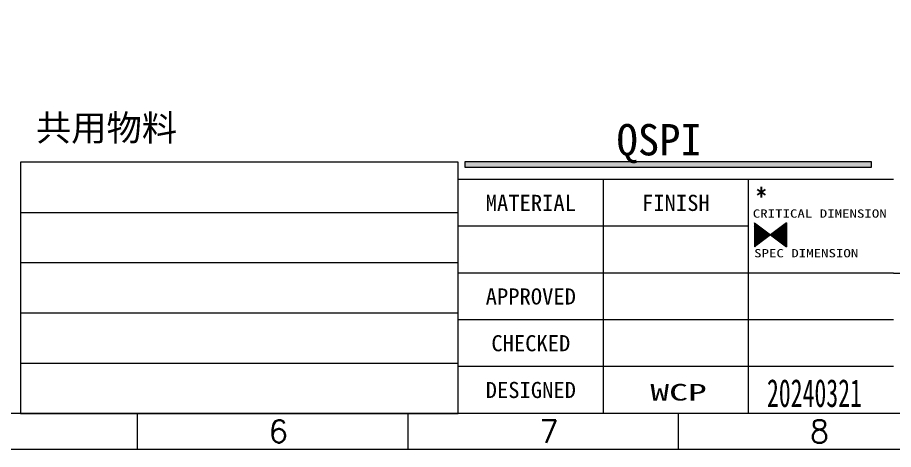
# Model space of a CAD drawing. Header units: millimetres. Extents: x 1134 to 2336, y -9 to 314.
# Drawn here: x 1603 to 1693.4, y 111.2 to 155.8 of the extents above; entities that cross this region are included whole.
import ezdxf
from ezdxf.enums import TextEntityAlignment as Align

# ---------------------------------------------------------------- set-up
doc = ezdxf.new("R2010")
doc.units = ezdxf.units.MM
doc.layers.add('图框', color=7, linetype='Continuous', lineweight=5)
doc.styles.get("Standard").update_dxf_attribs({"font": 'txt', "bigfont": 'gbcbig.shx'})
doc.styles.add('TEXTSTYLE_0', font='txt', dxfattribs={"width": 0.8})
doc.styles.add('宋', font='SimSun.ttf', dxfattribs={"height": 2})

msp = doc.modelspace()

# ---------------------------------------------------------------- hatches: boundary and pattern name
at = {"layer": '图框', "lineweight": 5}
h = msp.add_hatch(color=3, dxfattribs=at)
h.dxf.hatch_style = 1
h.paths.add_polyline_path([(1691.132, 140.319), (1691.132, 140.918), (1649.211, 140.918), (1649.211, 140.319)])

# ---------------------------------------------------------------- linework, layer by layer
at = {"layer": '图框', "linetype": 'Continuous', "lineweight": 5}
for p, q in [((1648.507, 114.939), (1648.507, 139.068)), ((1663.484, 114.939), (1663.484, 139.068)), ((1678.461, 114.939), (1678.461, 139.068)), ((1678.461, 134.242), (1648.507, 134.242)), ((1693.438, 129.416), (1648.507, 129.416)), ((1693.438, 129.416), (1755.01, 129.416)), ((1693.438, 124.59), (1648.507, 124.59)), ((1693.438, 119.764), (1648.507, 119.764))]:
    msp.add_line(p, q, dxfattribs=at)
at = {"layer": '图框', "color": 1, "linetype": 'Continuous'}
for p, q in [((1679.077, 134.608), (1680.741, 133.36)), ((1679.077, 134.608), (1679.077, 132.112)), ((1679.077, 134.57), (1679.099, 134.592)), ((1679.077, 134.458), (1679.163, 134.544)), ((1679.077, 134.346), (1679.227, 134.496)), ((1679.077, 134.234), (1679.291, 134.448)), ((1679.077, 134.122), (1679.355, 134.4)), ((1679.077, 134.01), (1679.419, 134.352)), ((1679.077, 133.898), (1679.483, 134.304)), ((1679.077, 133.786), (1679.547, 134.256)), ((1679.077, 133.674), (1679.611, 134.208)), ((1679.077, 133.562), (1679.675, 134.16)), ((1679.077, 133.45), (1679.739, 134.112)), ((1679.077, 133.338), (1679.803, 134.064)), ((1679.077, 133.225), (1679.867, 134.016)), ((1679.077, 133.113), (1679.931, 133.968)), ((1679.077, 133.001), (1679.995, 133.92)), ((1679.077, 132.889), (1680.059, 133.872)), ((1682.405, 134.608), (1680.741, 133.36)), ((1680.892, 133.247), (1681.797, 134.153)), ((1680.956, 133.199), (1682.246, 134.489)), ((1681.02, 133.151), (1682.405, 134.536)), ((1681.084, 133.103), (1682.405, 134.424)), ((1681.148, 133.055), (1682.405, 134.312)), ((1681.212, 133.007), (1682.405, 134.2)), ((1681.276, 132.959), (1682.405, 134.088)), ((1681.34, 132.911), (1682.405, 133.976)), ((1681.404, 132.863), (1682.405, 133.864)), ((1682.405, 134.608), (1682.405, 132.112)), ((1679.077, 132.777), (1680.123, 133.824)), ((1679.077, 132.665), (1680.187, 133.776)), ((1679.077, 132.553), (1680.251, 133.728)), ((1679.077, 132.441), (1680.315, 133.68)), ((1679.077, 132.329), (1680.379, 133.631)), ((1679.077, 132.217), (1680.443, 133.583)), ((1680.741, 133.36), (1679.077, 132.112)), ((1679.107, 132.135), (1680.508, 133.535)), ((1679.556, 132.471), (1680.572, 133.487)), ((1680.004, 132.808), (1680.636, 133.439)), ((1680.452, 133.144), (1680.7, 133.391)), ((1680.741, 133.36), (1682.405, 132.112)), ((1680.764, 133.343), (1680.901, 133.48)), ((1680.828, 133.295), (1681.349, 133.816)), ((1681.468, 132.815), (1682.405, 133.752)), ((1681.532, 132.767), (1682.405, 133.64)), ((1681.596, 132.719), (1682.405, 133.528)), ((1681.66, 132.671), (1682.405, 133.415)), ((1681.724, 132.623), (1682.405, 133.303)), ((1681.788, 132.575), (1682.405, 133.191)), ((1681.852, 132.527), (1682.405, 133.079)), ((1681.917, 132.479), (1682.405, 132.967)), ((1681.981, 132.431), (1682.405, 132.855)), ((1682.045, 132.383), (1682.405, 132.743)), ((1682.109, 132.335), (1682.405, 132.631)), ((1682.173, 132.287), (1682.405, 132.519)), ((1682.237, 132.238), (1682.405, 132.407)), ((1682.301, 132.19), (1682.405, 132.295)), ((1682.365, 132.142), (1682.405, 132.183))]:
    msp.add_line(p, q, dxfattribs=at)
at = {"layer": '图框', "color": 7, "linetype": 'ByBlock', "lineweight": 5, "ltscale": 0.55}
for p, q in [((1755.01, 114.939), (1475.707, 114.939)), ((1615.358, 114.939), (1615.358, 111.214)), ((1615.358, 114.939), (1615.358, 111.214)), ((1643.289, 114.939), (1643.289, 111.214)), ((1671.219, 114.939), (1671.219, 111.214))]:
    msp.add_line(p, q, dxfattribs=at)
msp.add_lwpolyline([(1471.983, 314.203), (1758.734, 314.203), (1758.734, 111.214), (1471.983, 111.214)], close=True, dxfattribs=at)
at = {"layer": '图框', "linetype": 'Continuous', "lineweight": 5}
msp.add_lwpolyline([(1603.295, 140.863), (1603.295, 114.939), (1648.507, 114.939), (1648.507, 140.863)], close=True, dxfattribs=at)
at = {"layer": '图框', "color": 3, "lineweight": 5}
msp.add_lwpolyline([(1649.211, 140.319), (1649.211, 140.918), (1691.132, 140.918), (1691.132, 140.319)], close=True, dxfattribs=at)
at = {"layer": '图框', "linetype": 'Continuous', "lineweight": 5}
for points in [[(1693.438, 139.068), (1648.507, 139.068)], [(1603.295, 135.678), (1648.507, 135.678)], [(1603.295, 130.493), (1648.507, 130.493)], [(1603.295, 125.308), (1648.507, 125.308)], [(1603.295, 120.123), (1648.507, 120.123)]]:
    msp.add_lwpolyline(points, dxfattribs=at)

# ---------------------------------------------------------------- texts
for s, height, style, width, p, p2 in [('MATERIAL', 1.6641, 'TEXTSTYLE_0', 0.763636, (1651.336, 135.823), (1660.655, 135.823)), ('FINISH', 1.6641, 'TEXTSTYLE_0', 0.84, (1667.478, 135.823), (1674.467, 135.823)), ('CRITICAL DIMENSION', 0.85369, 'TEXTSTYLE_0', 0.991837, (1678.91, 135.13), (1692.74, 135.13)), ('SPEC DIMENSION', 0.85369, 'TEXTSTYLE_0', 0.969231, (1679.048, 131.037), (1689.804, 131.037)), ('APPROVED', 1.6641, 'TEXTSTYLE_0', 0.7, (1651.336, 126.171), (1660.655, 126.171)), ('CHECKED', 1.6641, 'TEXTSTYLE_0', 0.735, (1651.918, 121.345), (1660.072, 121.345)), ('DESIGNED', 1.6641, 'TEXTSTYLE_0', 0.763636, (1651.336, 116.519), (1660.655, 116.519)), ('WCP', 1.7112, '宋', 1.589353, (1668.331, 116.264), (1674.165, 116.264)), ('20240321', 2.875, '宋', 0.596007, (1680.377, 115.599), (1690.179, 115.599))]:
    msp.add_text(s, height=height, dxfattribs=dict(at, style=style, width=width)).set_placement(p, p2, align=Align.FIT)
at = {"layer": '图框', "color": 1, "lineweight": 5, "attachment_point": 1}
for s, insert, char_height, width in [('{\\fSimSun|b0|i0|c134|p2;共用物料}', (1604.895, 145.734), 2.67321, 67.9937), ('{\\fSimSun|b0|i0|c134|p54;QSPI}', (1664.846, 144.788), 3.23459, 32.56552)]:
    msp.add_mtext(s, dxfattribs=dict(at, insert=insert, char_height=char_height, width=width))
at = {"layer": '图框', "color": 1, "linetype": 'Continuous', "lineweight": 5, "insert": (1679.108, 138.306), "char_height": 1.943, "width": 2.93665, "attachment_point": 1}
msp.add_mtext('*', dxfattribs=at)
at = {"layer": '图框', "color": 7, "linetype": 'ByBlock', "lineweight": 5, "ltscale": 0.55, "char_height": 2.328, "width": 3.96258, "attachment_point": 7}
for s, insert in [('6', (1628.94, 111.915)), ('7', (1656.871, 111.915)), ('8', (1684.801, 111.915))]:
    msp.add_mtext(s, dxfattribs=dict(at, insert=insert))

doc.saveas('drawing.dxf')
